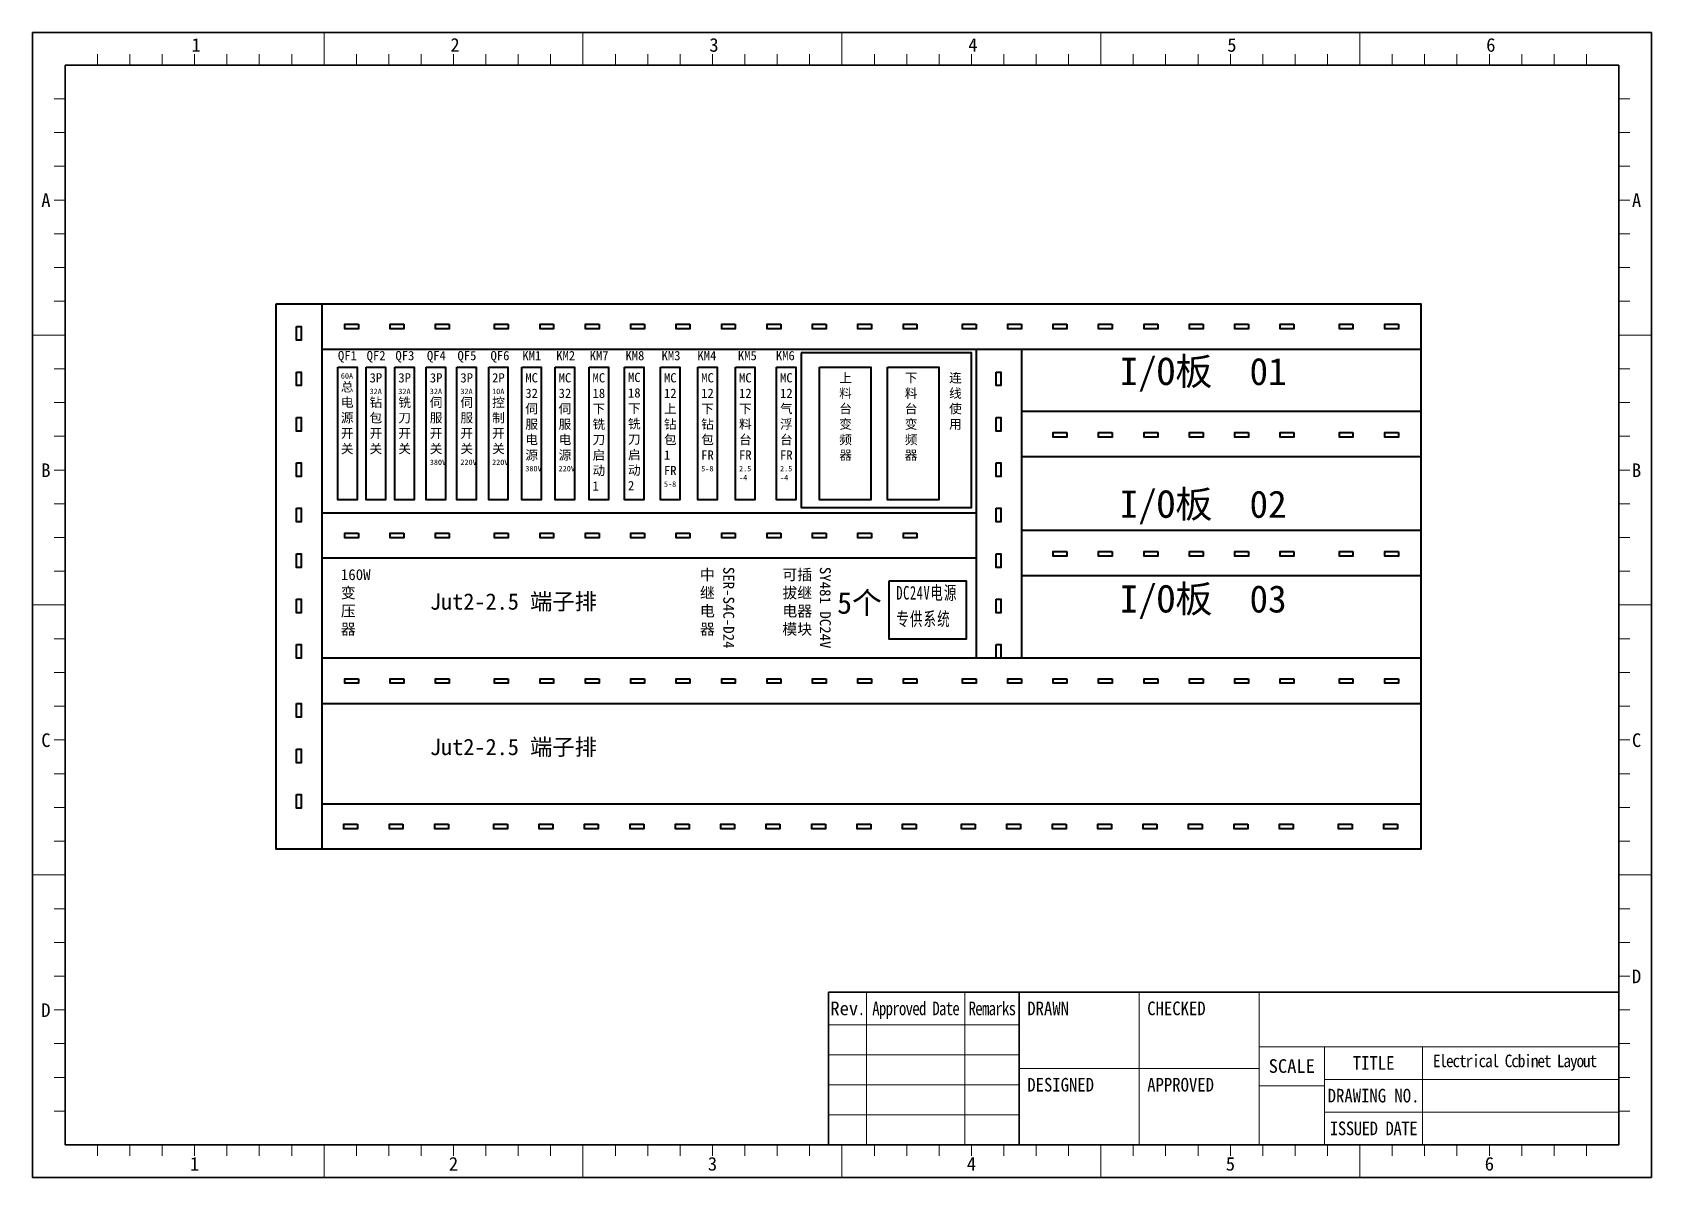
# Model space of a CAD drawing. Header units: millimetres. Extents: x 26 to 3546, y -73 to 3113.
# Drawn here: x 3246.6 to 3543.6, y 162.9 to 372.9 of the extents above; entities that cross this region are included whole.
import ezdxf

# ---------------------------------------------------------------- set-up
doc = ezdxf.new("R2010")
doc.units = ezdxf.units.MM
doc.header["$PDSIZE"] = -5
doc.layers.get('0').update_dxf_attribs({"lineweight": 35})
for name, color, linetype, lineweight in [('图框', 7, 'Continuous', 30), ('尺寸线层', 3, 'Continuous', 18), ('粗实线层', 7, 'Continuous', 35), ('细实线层', 7, 'Continuous', 18)]:
    doc.layers.add(name, color=color, linetype=linetype, lineweight=lineweight)
doc.styles.add('GG', font='')
doc.styles.add('SLDTEXTSTYLE0', font='', dxfattribs={"width": 0.7})
doc.styles.add('标准', font='', dxfattribs={"width": 0.667})
doc.styles.add('样式 1', font='')
doc.styles.get('GG').set_extended_font_data('宋体')
doc.styles.get('SLDTEXTSTYLE0').set_extended_font_data('宋体')
doc.styles.get('标准').set_extended_font_data('宋体')
doc.styles.get('样式 1').set_extended_font_data('宋体')

msp = doc.modelspace()

# ---------------------------------------------------------------- linework, layer by layer
for p, q in [((3299.74, 323.09), (3299.74, 223.09)), ((3299.74, 323.09), (3299.74, 314.76)), ((3299.74, 314.76), (3501.34, 314.76)), ((3419.74, 314.76), (3419.74, 258.09)), ((3428.07, 314.76), (3428.07, 258.09)), ((3428.07, 303.42), (3501.34, 303.42)), ((3432.09, 303.42), (3501.34, 303.42)), ((3428.07, 295.09), (3501.34, 295.09)), ((3432.09, 295.09), (3501.34, 295.09)), ((3299.74, 284.76), (3419.74, 284.76)), ((3428.07, 281.61), (3501.34, 281.61)), ((3432.09, 281.61), (3501.34, 281.61)), ((3419.74, 276.43), (3299.74, 276.43)), ((3428.07, 273.28), (3501.34, 273.28)), ((3432.09, 273.28), (3501.34, 273.28)), ((3501.34, 258.09), (3299.74, 258.09)), ((3501.34, 249.76), (3299.74, 249.76)), ((3299.74, 231.42), (3501.34, 231.42))]:
    msp.add_line(p, q)
for points in [[(3291.34, 323.09), (3501.34, 323.09), (3501.34, 223.09), (3291.34, 223.09)], [(3295.12, 318.92), (3295.96, 318.92), (3295.96, 316.42), (3295.12, 316.42)], [(3306.44, 319.35), (3306.44, 318.51), (3303.94, 318.51), (3303.94, 319.35)], [(3314.77, 319.35), (3314.77, 318.51), (3312.27, 318.51), (3312.27, 319.35)], [(3323.1, 319.35), (3323.1, 318.51), (3320.6, 318.51), (3320.6, 319.35)], [(3323.1, 319.35), (3323.1, 318.51), (3320.6, 318.51), (3320.6, 319.35)], [(3333.93, 319.35), (3333.93, 318.51), (3331.43, 318.51), (3331.43, 319.35)], [(3342.26, 319.35), (3342.26, 318.51), (3339.76, 318.51), (3339.76, 319.35)], [(3350.59, 319.35), (3350.59, 318.51), (3348.09, 318.51), (3348.09, 319.35)], [(3358.92, 319.35), (3358.92, 318.51), (3356.42, 318.51), (3356.42, 319.35)], [(3367.25, 319.35), (3367.25, 318.51), (3364.75, 318.51), (3364.75, 319.35)], [(3375.58, 319.35), (3375.58, 318.51), (3373.08, 318.51), (3373.08, 319.35)], [(3383.91, 319.35), (3383.91, 318.51), (3381.41, 318.51), (3381.41, 319.35)], [(3392.24, 319.35), (3392.24, 318.51), (3389.74, 318.51), (3389.74, 319.35)], [(3400.57, 319.35), (3400.57, 318.51), (3398.07, 318.51), (3398.07, 319.35)], [(3408.9, 319.35), (3408.9, 318.51), (3406.4, 318.51), (3406.4, 319.35)], [(3408.9, 319.35), (3408.9, 318.51), (3406.4, 318.51), (3406.4, 319.35)], [(3419.73, 319.35), (3419.73, 318.51), (3417.23, 318.51), (3417.23, 319.35)], [(3428.06, 319.35), (3428.06, 318.51), (3425.56, 318.51), (3425.56, 319.35)], [(3436.39, 319.35), (3436.39, 318.51), (3433.89, 318.51), (3433.89, 319.35)], [(3444.72, 319.35), (3444.72, 318.51), (3442.22, 318.51), (3442.22, 319.35)], [(3453.05, 319.35), (3453.05, 318.51), (3450.55, 318.51), (3450.55, 319.35)], [(3461.38, 319.35), (3461.38, 318.51), (3458.88, 318.51), (3458.88, 319.35)], [(3469.71, 319.35), (3469.71, 318.51), (3467.21, 318.51), (3467.21, 319.35)], [(3478.04, 319.35), (3478.04, 318.51), (3475.54, 318.51), (3475.54, 319.35)], [(3488.87, 319.35), (3488.87, 318.51), (3486.37, 318.51), (3486.37, 319.35)], [(3497.2, 319.35), (3497.2, 318.51), (3494.7, 318.51), (3494.7, 319.35)], [(3295.12, 310.59), (3295.96, 310.59), (3295.96, 308.09), (3295.12, 308.09)], [(3302.7, 311.47), (3306.24, 311.47), (3306.24, 287.18), (3302.7, 287.18)], [(3307.85, 311.47), (3311.4, 311.47), (3311.4, 287.18), (3307.85, 287.18)], [(3313.14, 311.47), (3316.68, 311.47), (3316.68, 287.18), (3313.14, 287.18)], [(3318.9, 311.47), (3322.45, 311.47), (3322.45, 287.18), (3318.9, 287.18)], [(3324.52, 311.47), (3328.06, 311.47), (3328.06, 287.18), (3324.52, 287.18)], [(3330.34, 311.47), (3333.88, 311.47), (3333.88, 287.18), (3330.34, 287.18)], [(3336.42, 311.47), (3339.97, 311.47), (3339.97, 287.18), (3336.42, 287.18)], [(3342.53, 311.47), (3346.08, 311.47), (3346.08, 287.18), (3342.53, 287.18)], [(3348.76, 311.47), (3352.3, 311.47), (3352.3, 287.18), (3348.76, 287.18)], [(3355.23, 311.47), (3358.77, 311.47), (3358.77, 287.18), (3355.23, 287.18)], [(3361.85, 311.47), (3365.39, 311.47), (3365.39, 287.18), (3361.85, 287.18)], [(3368.68, 311.47), (3372.22, 311.47), (3372.22, 287.18), (3368.68, 287.18)], [(3375.63, 311.47), (3379.17, 311.47), (3379.17, 287.18), (3375.63, 287.18)], [(3383.14, 311.47), (3386.69, 311.47), (3386.69, 287.18), (3383.14, 287.18)], [(3423.45, 310.59), (3424.29, 310.59), (3424.29, 308.09), (3423.45, 308.09)], [(3295.12, 302.26), (3295.96, 302.26), (3295.96, 299.76), (3295.12, 299.76)], [(3423.45, 302.26), (3424.29, 302.26), (3424.29, 299.76), (3423.45, 299.76)], [(3436.39, 299.5), (3436.39, 298.66), (3433.89, 298.66), (3433.89, 299.5)], [(3444.72, 299.5), (3444.72, 298.66), (3442.22, 298.66), (3442.22, 299.5)], [(3453.05, 299.5), (3453.05, 298.66), (3450.55, 298.66), (3450.55, 299.5)], [(3461.38, 299.5), (3461.38, 298.66), (3458.88, 298.66), (3458.88, 299.5)], [(3469.71, 299.5), (3469.71, 298.66), (3467.21, 298.66), (3467.21, 299.5)], [(3478.04, 299.5), (3478.04, 298.66), (3475.54, 298.66), (3475.54, 299.5)], [(3488.87, 299.5), (3488.87, 298.66), (3486.37, 298.66), (3486.37, 299.5)], [(3497.2, 299.5), (3497.2, 298.66), (3494.7, 298.66), (3494.7, 299.5)], [(3295.12, 293.93), (3295.96, 293.93), (3295.96, 291.43), (3295.12, 291.43)], [(3423.45, 293.93), (3424.29, 293.93), (3424.29, 291.43), (3423.45, 291.43)], [(3295.12, 285.6), (3295.96, 285.6), (3295.96, 283.1), (3295.12, 283.1)], [(3423.45, 285.6), (3424.29, 285.6), (3424.29, 283.1), (3423.45, 283.1)], [(3306.44, 281.02), (3306.44, 280.18), (3303.94, 280.18), (3303.94, 281.02)], [(3314.77, 281.02), (3314.77, 280.18), (3312.27, 280.18), (3312.27, 281.02)], [(3323.1, 281.02), (3323.1, 280.18), (3320.6, 280.18), (3320.6, 281.02)], [(3323.1, 281.02), (3323.1, 280.18), (3320.6, 280.18), (3320.6, 281.02)], [(3333.93, 281.02), (3333.93, 280.18), (3331.43, 280.18), (3331.43, 281.02)], [(3342.26, 281.02), (3342.26, 280.18), (3339.76, 280.18), (3339.76, 281.02)], [(3350.59, 281.02), (3350.59, 280.18), (3348.09, 280.18), (3348.09, 281.02)], [(3358.92, 281.02), (3358.92, 280.18), (3356.42, 280.18), (3356.42, 281.02)], [(3367.25, 281.02), (3367.25, 280.18), (3364.75, 280.18), (3364.75, 281.02)], [(3375.58, 281.02), (3375.58, 280.18), (3373.08, 280.18), (3373.08, 281.02)], [(3383.91, 281.02), (3383.91, 280.18), (3381.41, 280.18), (3381.41, 281.02)], [(3392.24, 281.02), (3392.24, 280.18), (3389.74, 280.18), (3389.74, 281.02)], [(3400.57, 281.02), (3400.57, 280.18), (3398.07, 280.18), (3398.07, 281.02)], [(3408.9, 281.02), (3408.9, 280.18), (3406.4, 280.18), (3406.4, 281.02)], [(3408.9, 281.02), (3408.9, 280.18), (3406.4, 280.18), (3406.4, 281.02)], [(3295.12, 277.27), (3295.96, 277.27), (3295.96, 274.77), (3295.12, 274.77)], [(3423.45, 277.27), (3424.29, 277.27), (3424.29, 274.77), (3423.45, 274.77)], [(3436.39, 277.69), (3436.39, 276.85), (3433.89, 276.85), (3433.89, 277.69)], [(3444.72, 277.69), (3444.72, 276.85), (3442.22, 276.85), (3442.22, 277.69)], [(3453.05, 277.69), (3453.05, 276.85), (3450.55, 276.85), (3450.55, 277.69)], [(3461.38, 277.69), (3461.38, 276.85), (3458.88, 276.85), (3458.88, 277.69)], [(3469.71, 277.69), (3469.71, 276.85), (3467.21, 276.85), (3467.21, 277.69)], [(3478.04, 277.69), (3478.04, 276.85), (3475.54, 276.85), (3475.54, 277.69)], [(3488.87, 277.69), (3488.87, 276.85), (3486.37, 276.85), (3486.37, 277.69)], [(3497.2, 277.69), (3497.2, 276.85), (3494.7, 276.85), (3494.7, 277.69)], [(3295.12, 268.94), (3295.96, 268.94), (3295.96, 266.44), (3295.12, 266.44)], [(3423.45, 268.94), (3424.29, 268.94), (3424.29, 266.44), (3423.45, 266.44)], [(3295.12, 260.61), (3295.96, 260.61), (3295.96, 258.11), (3295.12, 258.11)], [(3423.45, 260.61), (3424.29, 260.61), (3424.29, 258.11), (3423.45, 258.11)], [(3306.44, 254.35), (3306.44, 253.51), (3303.94, 253.51), (3303.94, 254.35)], [(3314.77, 254.35), (3314.77, 253.51), (3312.27, 253.51), (3312.27, 254.35)], [(3323.1, 254.35), (3323.1, 253.51), (3320.6, 253.51), (3320.6, 254.35)], [(3323.1, 254.35), (3323.1, 253.51), (3320.6, 253.51), (3320.6, 254.35)], [(3333.93, 254.35), (3333.93, 253.51), (3331.43, 253.51), (3331.43, 254.35)], [(3342.26, 254.35), (3342.26, 253.51), (3339.76, 253.51), (3339.76, 254.35)], [(3350.59, 254.35), (3350.59, 253.51), (3348.09, 253.51), (3348.09, 254.35)], [(3358.92, 254.35), (3358.92, 253.51), (3356.42, 253.51), (3356.42, 254.35)], [(3367.25, 254.35), (3367.25, 253.51), (3364.75, 253.51), (3364.75, 254.35)], [(3375.58, 254.35), (3375.58, 253.51), (3373.08, 253.51), (3373.08, 254.35)], [(3383.91, 254.35), (3383.91, 253.51), (3381.41, 253.51), (3381.41, 254.35)], [(3392.24, 254.35), (3392.24, 253.51), (3389.74, 253.51), (3389.74, 254.35)], [(3400.57, 254.35), (3400.57, 253.51), (3398.07, 253.51), (3398.07, 254.35)], [(3408.9, 254.35), (3408.9, 253.51), (3406.4, 253.51), (3406.4, 254.35)], [(3408.9, 254.35), (3408.9, 253.51), (3406.4, 253.51), (3406.4, 254.35)], [(3419.73, 254.35), (3419.73, 253.51), (3417.23, 253.51), (3417.23, 254.35)], [(3428.06, 254.35), (3428.06, 253.51), (3425.56, 253.51), (3425.56, 254.35)], [(3436.39, 254.35), (3436.39, 253.51), (3433.89, 253.51), (3433.89, 254.35)], [(3444.72, 254.35), (3444.72, 253.51), (3442.22, 253.51), (3442.22, 254.35)], [(3453.05, 254.35), (3453.05, 253.51), (3450.55, 253.51), (3450.55, 254.35)], [(3461.38, 254.35), (3461.38, 253.51), (3458.88, 253.51), (3458.88, 254.35)], [(3469.71, 254.35), (3469.71, 253.51), (3467.21, 253.51), (3467.21, 254.35)], [(3478.04, 254.35), (3478.04, 253.51), (3475.54, 253.51), (3475.54, 254.35)], [(3488.87, 254.35), (3488.87, 253.51), (3486.37, 253.51), (3486.37, 254.35)], [(3497.2, 254.35), (3497.2, 253.51), (3494.7, 253.51), (3494.7, 254.35)], [(3295.12, 249.78), (3295.96, 249.78), (3295.96, 247.28), (3295.12, 247.28)], [(3295.12, 249.78), (3295.96, 249.78), (3295.96, 247.28), (3295.12, 247.28)], [(3295.12, 241.45), (3295.96, 241.45), (3295.96, 238.95), (3295.12, 238.95)], [(3295.12, 233.12), (3295.96, 233.12), (3295.96, 230.62), (3295.12, 230.62)], [(3306.29, 227.68), (3306.29, 226.84), (3303.79, 226.84), (3303.79, 227.68)], [(3314.62, 227.68), (3314.62, 226.84), (3312.12, 226.84), (3312.12, 227.68)], [(3322.95, 227.68), (3322.95, 226.84), (3320.45, 226.84), (3320.45, 227.68)], [(3322.95, 227.68), (3322.95, 226.84), (3320.45, 226.84), (3320.45, 227.68)], [(3333.78, 227.68), (3333.78, 226.84), (3331.28, 226.84), (3331.28, 227.68)], [(3342.11, 227.68), (3342.11, 226.84), (3339.61, 226.84), (3339.61, 227.68)], [(3350.44, 227.68), (3350.44, 226.84), (3347.94, 226.84), (3347.94, 227.68)], [(3358.77, 227.68), (3358.77, 226.84), (3356.27, 226.84), (3356.27, 227.68)], [(3367.1, 227.68), (3367.1, 226.84), (3364.6, 226.84), (3364.6, 227.68)], [(3375.43, 227.68), (3375.43, 226.84), (3372.93, 226.84), (3372.93, 227.68)], [(3383.76, 227.68), (3383.76, 226.84), (3381.26, 226.84), (3381.26, 227.68)], [(3392.09, 227.68), (3392.09, 226.84), (3389.59, 226.84), (3389.59, 227.68)], [(3400.42, 227.68), (3400.42, 226.84), (3397.92, 226.84), (3397.92, 227.68)], [(3408.75, 227.68), (3408.75, 226.84), (3406.25, 226.84), (3406.25, 227.68)], [(3408.75, 227.68), (3408.75, 226.84), (3406.25, 226.84), (3406.25, 227.68)], [(3419.58, 227.68), (3419.58, 226.84), (3417.08, 226.84), (3417.08, 227.68)], [(3427.91, 227.68), (3427.91, 226.84), (3425.41, 226.84), (3425.41, 227.68)], [(3436.24, 227.68), (3436.24, 226.84), (3433.74, 226.84), (3433.74, 227.68)], [(3444.57, 227.68), (3444.57, 226.84), (3442.07, 226.84), (3442.07, 227.68)], [(3452.9, 227.68), (3452.9, 226.84), (3450.4, 226.84), (3450.4, 227.68)], [(3461.23, 227.68), (3461.23, 226.84), (3458.73, 226.84), (3458.73, 227.68)], [(3469.56, 227.68), (3469.56, 226.84), (3467.06, 226.84), (3467.06, 227.68)], [(3477.89, 227.68), (3477.89, 226.84), (3475.39, 226.84), (3475.39, 227.68)], [(3488.72, 227.68), (3488.72, 226.84), (3486.22, 226.84), (3486.22, 227.68)], [(3497.05, 227.68), (3497.05, 226.84), (3494.55, 226.84), (3494.55, 227.68)]]:
    msp.add_lwpolyline(points, close=True)
at = {"color": 3}
for points in [[(3391.04, 311.47), (3400.45, 311.47), (3400.45, 287.18), (3391.04, 287.18)], [(3403.48, 311.47), (3412.89, 311.47), (3412.89, 287.18), (3403.48, 287.18)]]:
    msp.add_lwpolyline(points, close=True, dxfattribs=at)
at = {"layer": '图框'}
for p, q in [((3246.65, 162.87), (3246.65, 372.87)), ((3246.65, 372.87), (3543.65, 372.87)), ((3543.64, 162.87), (3543.64, 372.87)), ((3543.65, 162.87), (3543.65, 372.87)), ((3252.65, 168.87), (3252.65, 366.87)), ((3252.65, 366.87), (3537.64, 366.87)), ((3537.65, 168.87), (3537.64, 366.87)), ((3537.64, 168.87), (3537.64, 366.87)), ((3537.65, 196.87), (3392.65, 196.87)), ((3392.65, 168.87), (3392.65, 196.87)), ((3427.65, 196.87), (3427.65, 168.87)), ((3252.65, 168.87), (3537.65, 168.87)), ((3246.65, 162.87), (3543.65, 162.87))]:
    msp.add_line(p, q, dxfattribs=at)
at = {"layer": '图框', "lineweight": 15}
for p, q in [((3399.65, 196.87), (3399.65, 168.87)), ((3417.65, 196.87), (3417.65, 168.87)), ((3449.65, 196.87), (3449.65, 168.87)), ((3471.65, 196.87), (3471.65, 168.87)), ((3392.65, 190.87), (3427.65, 190.87)), ((3392.65, 185.37), (3427.65, 185.37)), ((3471.65, 186.87), (3537.65, 186.87)), ((3483.65, 186.87), (3483.65, 168.87)), ((3501.65, 186.87), (3501.65, 168.87)), ((3427.65, 182.87), (3471.65, 182.87)), ((3392.65, 179.87), (3427.65, 179.87)), ((3471.65, 179.72), (3483.65, 179.72)), ((3483.65, 180.87), (3537.65, 180.87)), ((3392.65, 174.37), (3427.65, 174.37)), ((3483.65, 174.87), (3537.65, 174.87)), ((3537.65, 168.87), (3392.65, 168.87))]:
    msp.add_line(p, q, dxfattribs=at)
at = {"layer": '粗实线层'}
for points in [[(3387.67, 314.1), (3387.67, 285.73), (3418.87, 285.73), (3418.87, 314.1)], [(3403.72, 272.26), (3403.72, 261.64), (3417.99, 261.64), (3417.99, 272.26)]]:
    msp.add_lwpolyline(points, close=True, dxfattribs=at)
at = {"layer": '细实线层'}
for p, q in [((3300.14, 366.87), (3300.14, 372.87)), ((3347.64, 366.87), (3347.64, 372.87)), ((3395.14, 366.87), (3395.14, 372.87)), ((3442.64, 366.87), (3442.64, 372.87)), ((3490.14, 366.87), (3490.14, 372.87)), ((3258.58, 366.87), (3258.58, 368.87)), ((3264.52, 366.87), (3264.52, 368.87)), ((3270.46, 366.87), (3270.46, 368.87)), ((3276.4, 366.87), (3276.4, 368.87)), ((3282.33, 366.87), (3282.33, 368.87)), ((3288.27, 366.87), (3288.27, 368.87)), ((3294.21, 366.87), (3294.21, 368.87)), ((3306.08, 366.87), (3306.08, 368.87)), ((3312.02, 366.87), (3312.02, 368.87)), ((3317.96, 366.87), (3317.96, 368.87)), ((3323.89, 366.87), (3323.89, 368.87)), ((3323.89, 366.87), (3323.89, 368.87)), ((3329.83, 366.87), (3329.83, 368.87)), ((3335.77, 366.87), (3335.77, 368.87)), ((3341.71, 366.87), (3341.71, 368.87)), ((3353.58, 366.87), (3353.58, 368.87)), ((3359.52, 366.87), (3359.52, 368.87)), ((3365.45, 366.87), (3365.45, 368.87)), ((3371.39, 366.87), (3371.39, 368.87)), ((3377.33, 366.87), (3377.33, 368.87)), ((3383.27, 366.87), (3383.27, 368.87)), ((3389.2, 366.87), (3389.2, 368.87)), ((3389.2, 366.87), (3389.2, 368.87)), ((3401.08, 366.87), (3401.08, 368.87)), ((3407.02, 366.87), (3407.02, 368.87)), ((3412.95, 366.87), (3412.95, 368.87)), ((3418.89, 366.87), (3418.89, 368.87)), ((3424.83, 366.87), (3424.83, 368.87)), ((3430.76, 366.87), (3430.76, 368.87)), ((3436.7, 366.87), (3436.7, 368.87)), ((3448.58, 366.87), (3448.58, 368.87)), ((3454.51, 366.87), (3454.51, 368.87)), ((3454.51, 366.87), (3454.51, 368.87)), ((3460.45, 366.87), (3460.45, 368.87)), ((3466.39, 366.87), (3466.39, 368.87)), ((3472.33, 366.87), (3472.33, 368.87)), ((3478.26, 366.87), (3478.26, 368.87)), ((3484.2, 366.87), (3484.2, 368.87)), ((3496.07, 366.87), (3496.07, 368.87)), ((3502.01, 366.87), (3502.01, 368.87)), ((3507.95, 366.87), (3507.95, 368.87)), ((3513.89, 366.87), (3513.89, 368.87)), ((3519.82, 366.87), (3519.82, 368.87)), ((3519.82, 366.87), (3519.82, 368.87)), ((3525.76, 366.87), (3525.76, 368.87)), ((3531.7, 366.87), (3531.7, 368.87)), ((3252.65, 360.68), (3250.65, 360.68)), ((3537.64, 360.68), (3539.64, 360.68)), ((3252.65, 354.49), (3250.65, 354.49)), ((3537.64, 354.49), (3539.64, 354.49)), ((3252.65, 348.31), (3250.65, 348.31)), ((3537.64, 348.31), (3539.64, 348.31)), ((3252.65, 342.12), (3250.65, 342.12)), ((3252.65, 342.12), (3250.65, 342.12)), ((3537.64, 342.12), (3539.64, 342.12)), ((3537.64, 342.12), (3539.64, 342.12)), ((3252.65, 335.93), (3250.65, 335.93)), ((3537.64, 335.93), (3539.64, 335.93)), ((3252.65, 329.74), (3250.65, 329.74)), ((3537.64, 329.74), (3539.64, 329.74)), ((3252.65, 323.56), (3250.65, 323.56)), ((3537.64, 323.56), (3539.64, 323.56)), ((3252.65, 317.37), (3246.65, 317.37)), ((3537.64, 317.37), (3543.64, 317.37)), ((3252.65, 311.18), (3250.65, 311.18)), ((3537.64, 311.18), (3539.64, 311.18)), ((3252.65, 304.99), (3250.65, 304.99)), ((3537.64, 304.99), (3539.64, 304.99)), ((3252.65, 298.81), (3250.65, 298.81)), ((3537.64, 298.81), (3539.64, 298.81)), ((3252.65, 292.62), (3250.65, 292.62)), ((3537.64, 292.62), (3539.64, 292.62)), ((3252.65, 286.43), (3250.65, 286.43)), ((3252.65, 286.43), (3250.65, 286.43)), ((3537.64, 286.43), (3539.64, 286.43)), ((3537.64, 286.43), (3539.64, 286.43)), ((3252.65, 280.24), (3250.65, 280.24)), ((3537.64, 280.24), (3539.64, 280.24)), ((3252.65, 274.06), (3250.65, 274.06)), ((3537.64, 274.06), (3539.64, 274.06)), ((3252.65, 267.87), (3246.65, 267.87)), ((3537.64, 267.87), (3543.64, 267.87)), ((3252.65, 261.68), (3250.65, 261.68)), ((3537.64, 261.68), (3539.64, 261.68)), ((3252.65, 255.49), (3250.65, 255.49)), ((3537.64, 255.49), (3539.64, 255.49)), ((3252.65, 249.31), (3250.65, 249.31)), ((3537.64, 249.31), (3539.64, 249.31)), ((3252.65, 243.12), (3250.65, 243.12)), ((3537.64, 243.12), (3539.64, 243.12)), ((3252.65, 236.93), (3250.65, 236.93)), ((3537.64, 236.93), (3539.64, 236.93)), ((3252.65, 230.74), (3250.65, 230.74)), ((3252.65, 230.74), (3250.65, 230.74)), ((3537.64, 230.74), (3539.64, 230.74)), ((3537.64, 230.74), (3539.64, 230.74)), ((3252.65, 224.56), (3250.65, 224.56)), ((3537.64, 224.56), (3539.64, 224.56)), ((3252.65, 218.37), (3246.65, 218.37)), ((3537.64, 218.37), (3543.64, 218.37)), ((3252.65, 212.18), (3250.65, 212.18)), ((3537.64, 212.18), (3539.64, 212.18)), ((3252.65, 205.99), (3250.65, 205.99)), ((3537.64, 205.99), (3539.64, 205.99)), ((3252.65, 199.81), (3250.65, 199.81)), ((3537.64, 199.81), (3539.64, 199.81)), ((3252.65, 193.62), (3250.65, 193.62)), ((3537.64, 193.62), (3539.64, 193.62)), ((3252.65, 187.43), (3250.65, 187.43)), ((3537.64, 187.43), (3539.64, 187.43)), ((3252.65, 181.24), (3250.65, 181.24)), ((3537.64, 181.24), (3539.64, 181.24)), ((3252.65, 175.06), (3250.65, 175.06)), ((3537.64, 175.06), (3539.64, 175.06)), ((3258.58, 168.87), (3258.58, 166.87)), ((3264.52, 168.87), (3264.52, 166.87)), ((3270.46, 168.87), (3270.46, 166.87)), ((3276.4, 168.87), (3276.4, 166.87)), ((3282.33, 168.87), (3282.33, 166.87)), ((3288.27, 168.87), (3288.27, 166.87)), ((3294.21, 168.87), (3294.21, 166.87)), ((3300.14, 168.87), (3300.14, 162.87)), ((3306.08, 168.87), (3306.08, 166.87)), ((3312.02, 168.87), (3312.02, 166.87)), ((3317.96, 168.87), (3317.96, 166.87)), ((3323.89, 168.87), (3323.89, 166.87)), ((3323.89, 168.87), (3323.89, 166.87)), ((3329.83, 168.87), (3329.83, 166.87)), ((3335.77, 168.87), (3335.77, 166.87)), ((3341.71, 168.87), (3341.71, 166.87)), ((3347.64, 168.87), (3347.64, 162.87)), ((3353.58, 168.87), (3353.58, 166.87)), ((3359.52, 168.87), (3359.52, 166.87)), ((3365.45, 168.87), (3365.45, 166.87)), ((3371.39, 168.87), (3371.39, 166.87)), ((3377.33, 168.87), (3377.33, 166.87)), ((3383.27, 168.87), (3383.27, 166.87)), ((3389.2, 168.87), (3389.2, 166.87)), ((3389.2, 168.87), (3389.2, 166.87)), ((3395.14, 168.87), (3395.14, 162.87)), ((3401.08, 168.87), (3401.08, 166.87)), ((3407.02, 168.87), (3407.02, 166.87)), ((3412.95, 168.87), (3412.95, 166.87)), ((3418.89, 168.87), (3418.89, 166.87)), ((3424.83, 168.87), (3424.83, 166.87)), ((3430.76, 168.87), (3430.76, 166.87)), ((3436.7, 168.87), (3436.7, 166.87)), ((3442.64, 168.87), (3442.64, 162.87)), ((3448.58, 168.87), (3448.58, 166.87)), ((3454.51, 168.87), (3454.51, 166.87)), ((3454.51, 168.87), (3454.51, 166.87)), ((3460.45, 168.87), (3460.45, 166.87)), ((3466.39, 168.87), (3466.39, 166.87)), ((3472.33, 168.87), (3472.33, 166.87)), ((3478.26, 168.87), (3478.26, 166.87)), ((3484.2, 168.87), (3484.2, 166.87)), ((3490.14, 168.87), (3490.14, 162.87)), ((3496.07, 168.87), (3496.07, 166.87)), ((3502.01, 168.87), (3502.01, 166.87)), ((3507.95, 168.87), (3507.95, 166.87)), ((3513.89, 168.87), (3513.89, 166.87)), ((3519.82, 168.87), (3519.82, 166.87)), ((3519.82, 168.87), (3519.82, 166.87)), ((3525.76, 168.87), (3525.76, 166.87)), ((3531.7, 168.87), (3531.7, 166.87))]:
    msp.add_line(p, q, dxfattribs=at)
for p in [(3252.65, 360.68), (3537.64, 360.68), (3252.65, 354.49), (3537.64, 354.49), (3252.65, 348.31), (3537.64, 348.31), (3252.65, 342.12), (3537.64, 342.12), (3252.65, 335.93), (3537.64, 335.93), (3252.65, 329.74), (3537.64, 329.74), (3252.65, 323.56), (3537.64, 323.56), (3252.65, 317.37), (3537.64, 317.37), (3252.65, 311.18), (3537.64, 311.18), (3252.65, 304.99), (3537.64, 304.99), (3252.65, 298.81), (3537.64, 298.81), (3252.65, 292.62), (3537.64, 292.62), (3252.65, 286.43), (3537.64, 286.43), (3252.65, 280.24), (3537.64, 280.24), (3252.65, 274.06), (3537.64, 274.06), (3252.65, 267.87), (3537.64, 267.87), (3252.65, 261.68), (3537.64, 261.68), (3252.65, 255.49), (3537.64, 255.49), (3252.65, 249.31), (3537.64, 249.31), (3252.65, 243.12), (3537.64, 243.12), (3252.65, 236.93), (3537.64, 236.93), (3252.65, 230.74), (3537.64, 230.74), (3252.65, 224.56), (3537.64, 224.56), (3252.65, 218.37), (3537.64, 218.37), (3252.65, 212.18), (3537.64, 212.18), (3252.65, 205.99), (3537.64, 205.99), (3252.65, 199.81), (3537.64, 199.81), (3252.65, 193.62), (3537.64, 193.62), (3252.65, 187.43), (3537.64, 187.43), (3252.65, 181.24), (3537.64, 181.24), (3252.65, 175.06), (3537.64, 175.06)]:
    msp.add_point(p, dxfattribs=at)

# ---------------------------------------------------------------- texts
at = {"attachment_point": 1}
for s, insert, char_height, width, style in [('QF1', (3302.69, 314.45), 1.7, 2.93, '样式 1'), ('QF2', (3307.96, 314.45), 1.7, 2.93, '样式 1'), ('QF3', (3313.24, 314.45), 1.7, 2.93, '样式 1'), ('QF4', (3319.01, 314.45), 1.7, 2.93, '样式 1'), ('QF5', (3324.62, 314.45), 1.7, 2.93, '样式 1'), ('QF6', (3330.68, 314.45), 1.7, 2.93, '样式 1'), ('KM1', (3336.52, 314.45), 1.7, 2.93, '样式 1'), ('KM2', (3342.73, 314.45), 1.7, 2.93, '样式 1'), ('KM7', (3348.86, 314.45), 1.7, 2.93, '样式 1'), ('KM8', (3355.43, 314.45), 1.7, 2.93, '样式 1'), ('KM3', (3362.05, 314.45), 1.7, 2.93, '样式 1'), ('KM4', (3368.63, 314.45), 1.7, 2.93, '样式 1'), ('KM5', (3376.05, 314.45), 1.7, 2.93, '样式 1'), ('KM6', (3383.02, 314.45), 1.7, 2.93, '样式 1'), ('I/O板  01', (3446.07, 313.2), 5, 45.5472, '样式 1'), ('{\\H0.5882x;60A}总电源开关', (3303.23, 310.38), 1.7, 2.93, '样式 1'), ('3P\\P{\\H0.5882x;32A}钻包开关', (3308.49, 310.38), 1.7, 2.93, '样式 1'), ('3P\\P{\\H0.5882x;32A}铣刀开关', (3313.77, 310.38), 1.7, 2.93, '样式 1'), ('3P\\P{\\H0.5882x;32A}伺服开关{\\H0.5882x;380V}', (3319.54, 310.38), 1.7, 2.93, '样式 1'), ('3P\\P{\\H0.5882x;32A}伺服开关{\\H0.5882x;220V}', (3325.15, 310.38), 1.7, 2.93, '样式 1'), ('2P\\P{\\H0.5882x;10A}控制开关{\\H0.5882x;220V}', (3330.97, 310.38), 1.7, 2.93, '样式 1'), ('MC\\P32伺服电源{\\H0.5882x;380V}', (3337.06, 310.38), 1.7, 2.93, '样式 1'), ('MC\\P32伺服电源{\\H0.5882x;220V}', (3343.17, 310.38), 1.7, 2.93, '样式 1'), ('MC\\P18\\P下铣刀\\P启动\\P1', (3349.39, 310.38), 1.7, 2.93, '样式 1'), ('MC\\P18\\P下铣刀\\P启动\\P2', (3355.89, 310.45), 1.7, 2.93, '样式 1'), ('MC\\P12上钻包1\\PFR\\P{\\H0.5882x;5-8}', (3362.49, 310.38), 1.7, 2.93, '样式 1'), ('MC\\P12下钻包\\PFR\\P{\\H0.5882x;5-8}', (3369.32, 310.38), 1.7, 2.93, '样式 1'), ('MC\\P12下料台\\PFR\\P{\\H0.5882x;2.5\\P-4}', (3376.26, 310.38), 1.7, 2.93, '样式 1'), ('MC\\P12气浮台\\PFR\\P{\\H0.5882x;2.5\\P-4}', (3383.78, 310.38), 1.7, 2.93, '样式 1'), ('I/O板  02', (3446.07, 288.86), 5, 45.5472, '样式 1'), ('160W变压器', (3303.23, 274.44), 2, 2.93, '样式 1'), ('中继电器', (3369.09, 274.44), 2, 2.93, '样式 1'), ('可插拔继电器模块', (3384.21, 274.44), 2, 5.9778, '样式 1'), ('Jut2-2.5 端子排', (3319.56, 270.01), 3, 57.0452, '样式 1'), ('5个', (3394.26, 270.27), 4, 10.9446, '样式 1'), ('I/O板  03', (3446.07, 271.49), 5, 45.5472, '样式 1'), ('Jut2-2.5 端子排', (3319.56, 243.34), 3, 57.0452, '样式 1'), ('{\\W0.9;\\T0.85;Electrical Ccbinet Layout}', (3503.53, 185.42), 2.3, 61.5875, 'GG')]:
    msp.add_mtext(s, dxfattribs=dict(at, insert=insert, char_height=char_height, width=width, style=style))
at = {"color": 3, "char_height": 1.7, "width": 2.93, "attachment_point": 1, "style": '样式 1'}
for s, insert in [('上料台变频器', (3394.64, 310.38)), ('下料台变频器', (3406.67, 310.38)), ('连线使用', (3414.79, 310.38))]:
    msp.add_mtext(s, dxfattribs=dict(at, insert=insert))
at = {"char_height": 2, "width": 18.1687, "attachment_point": 1, "rotation": 270, "style": '样式 1'}
for s, insert in [('SER-S4C-D24', (3375.37, 274.86)), ('SY481 DC24V', (3393.09, 274.86))]:
    msp.add_mtext(s, dxfattribs=dict(at, insert=insert))
at = {"layer": '图框', "lineweight": 15, "char_height": 2.5, "style": 'SLDTEXTSTYLE0'}
for s, insert, width, attachment_point in [('{\\W1;1}', (3276.67, 371.82), 2.0278, 2), ('{\\W1;2}', (3324.17, 371.82), 2.75, 2), ('{\\W1;3}', (3371.66, 371.82), 2.6944, 2), ('{\\W1;4}', (3419.16, 371.82), 3.0556, 2), ('{\\W1;5}', (3466.66, 371.82), 2.6944, 2), ('{\\W1;6}', (3514.16, 371.82), 2.8333, 2), ('{\\W1;A}', (3249.13, 343.33), 3.3611, 2), ('{\\W1;A}', (3540.89, 343.33), 3.3611, 2), ('{\\W1;B}', (3249.13, 293.83), 3.1944, 2), ('{\\W1;B}', (3540.89, 293.83), 3.1944, 2), ('{\\W1;C}', (3249.13, 244.33), 3.0833, 2), ('{\\W1;C}', (3540.89, 244.33), 3.0833, 2), ('{\\W1;D}', (3540.89, 201.02), 3.1111, 2), ('{\\W1;D}', (3249.13, 194.83), 3.1111, 2), ('{\\W1;Rev\\W0.7;.}', (3396.15, 195.15), 11.3306, 2), ('{\\W0.8;\\T0.9;Approved Date}', (3408.65, 195.15), 33.1867, 2), ('{\\W0.8;\\T0.9;Remarks}', (3422.65, 195.15), 17.5822, 2), ('{\\W0.9;DRAWN}', (3429.13, 195.15), 15.775, 1), ('{\\W0.9;CHECKED}', (3451.13, 195.15), 21.975, 1), ('{\\W1;SCALE}', (3477.65, 184.58), 17.25, 2), ('{\\W0.9;TITLE}', (3492.65, 185.15), 15.625, 2), ('{\\W0.9;DESIGNED}', (3429.13, 181.15), 25.2, 1), ('{\\W0.9;APPROVED}', (3451.13, 181.15), 25.325, 1), ('{\\W0.9;DRAWING NO.}', (3492.65, 179.15), 33, 2), ('{\\W0.9;\\T0.95;ISSUED DATE}', (3492.65, 173.15), 32.8, 2), ('{\\W1;1}', (3276.4, 166.65), 2.0278, 2), ('{\\W1;2}', (3323.89, 166.65), 2.75, 2), ('{\\W1;3}', (3371.39, 166.65), 2.6944, 2), ('{\\W1;4}', (3418.89, 166.65), 3.0556, 2), ('{\\W1;5}', (3466.39, 166.65), 2.6944, 2), ('{\\W1;6}', (3513.89, 166.65), 2.8333, 2)]:
    msp.add_mtext(s, dxfattribs=dict(at, insert=insert, width=width, attachment_point=attachment_point))
at = {"layer": '尺寸线层', "color": 0, "insert": (3405.11, 271.36), "char_height": 2.5, "width": 12.129, "attachment_point": 1, "line_spacing_factor": 1.15057, "style": '标准'}
msp.add_mtext('\\T1.1;DC24V电源专供系统', dxfattribs=at)

doc.saveas('drawing.dxf')
